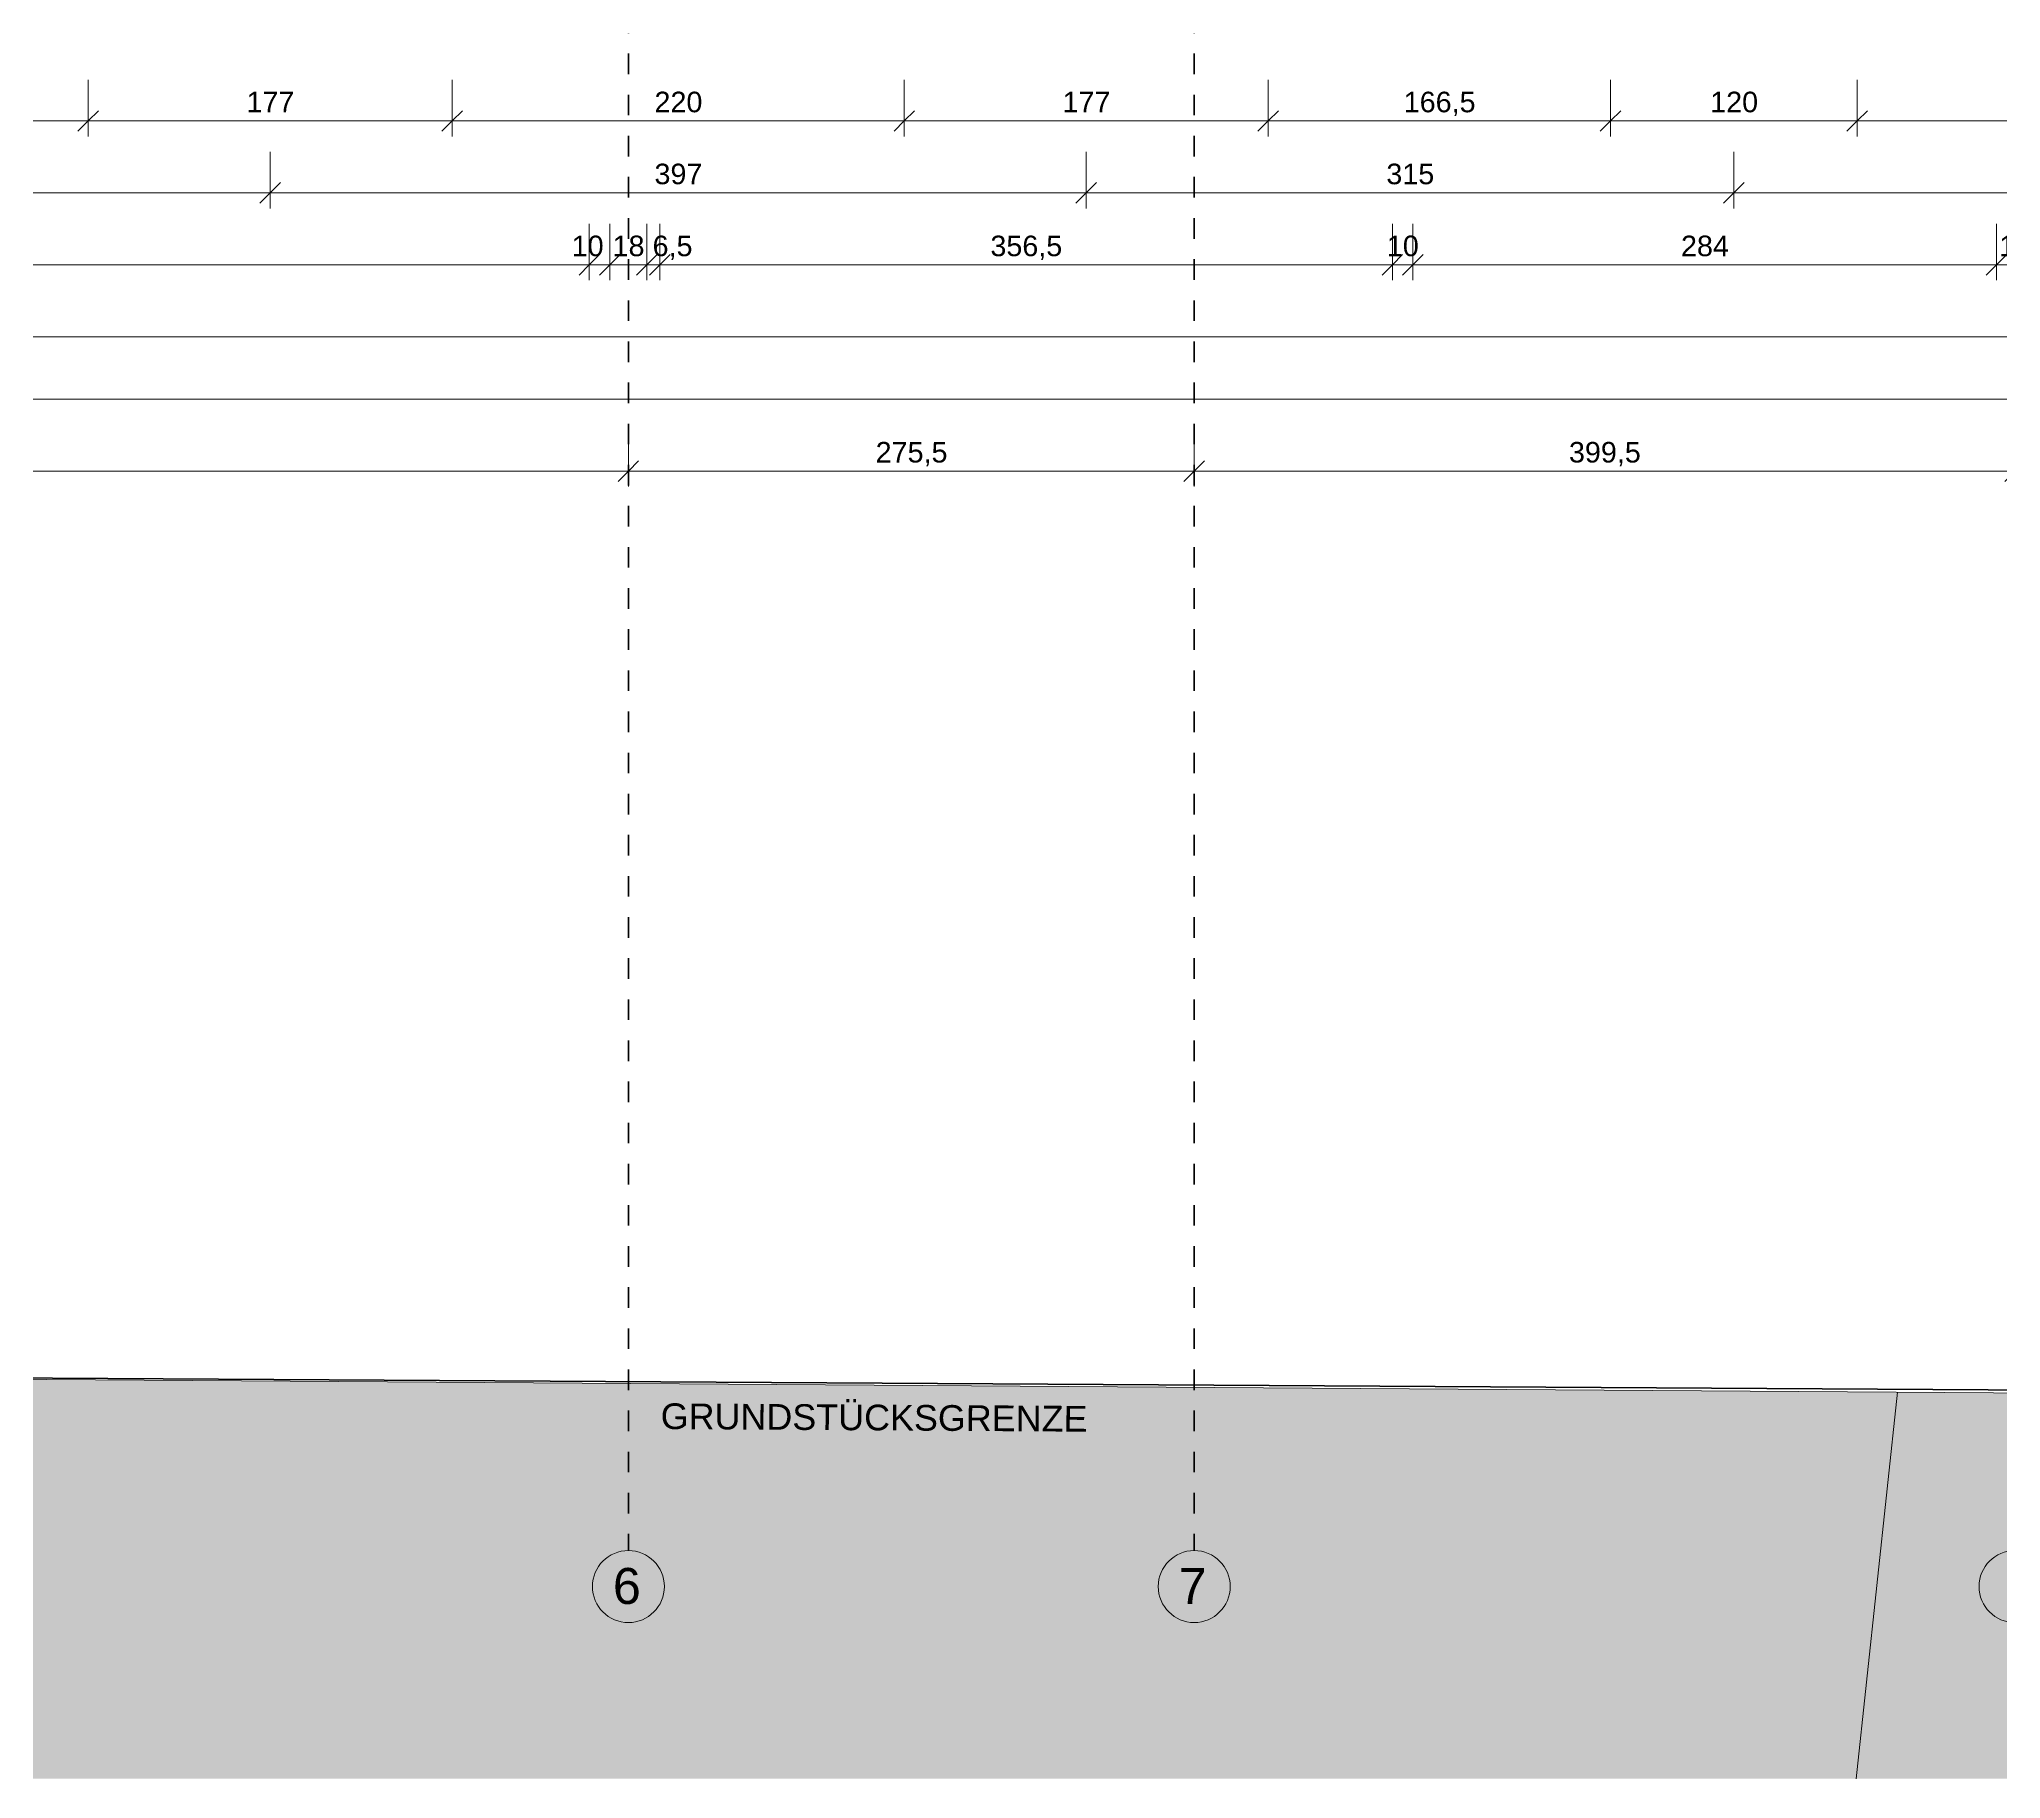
# Model space of a CAD drawing. Header units: metres. Extents: x 3.2 to 50, y 58.8 to 100.4.
# Drawn here: x 12.56 to 22.1, y 58.84 to 67.3 of the extents above; entities that cross this region are included whole.
import ezdxf

# ---------------------------------------------------------------- set-up
doc = ezdxf.new("R2010")
doc.units = ezdxf.units.M
doc.linetypes.add('Strich Punkt Mittel', pattern=[0.015875, 0.00635, -0.004763, 0, -0.004763])
for name, color, linetype, lineweight in [('A-DETL-GENF_', 92, 'Continuous', 13), ('A_2D', 7, 'Continuous', 13), ('A_Bemassung-50_', 4, 'Continuous', 9), ('A_Bemassung_', 4, 'Continuous', 9), ('A_Beschriftung_', 7, 'Continuous', 9), ('A_Grundstuecksgrenze', 5, 'Continuous', 70), ('A_Raster_', 1, 'Continuous', 9), ('Text', 130, 'Continuous', 9)]:
    doc.layers.add(name, color=color, linetype=linetype, lineweight=lineweight)
doc.styles.add('Arial_1', font='arial.ttf', dxfattribs={"height": 0.175})
doc.styles.add('Arial_3', font='arial.ttf', dxfattribs={"height": 0.125})
doc.styles.add('Arial_5', font='arial.ttf', dxfattribs={"height": 0.1})
doc.dimstyles.new('WGA-Bemaßung', dxfattribs={"dimscale": 0.3048, "dimtxt": 0.102026, "dimasz": 0.328084, "dimexe": 0.246063, "dimexo": 0.0625, "dimgap": 0.04101, "dimtad": 1, "dimdec": 1, "dimlfac": 100, "dimrnd": 0.5, "dimdsep": 46, "dimtxsty": 'Arial_5', "dimblk1": 'OBLIQUE', "dimblk2": 'OBLIQUE', "dimsah": 1, "dimcen": 0.09, "dimdle": 0.246063, "dimazin": 2, "dimtfac": 1, "dimtdec": 4, "dimtix": 1, "dimtmove": 0, "dimatfit": 3, "dimfxl": 0.656168, "dimfxlon": 1, "dimtvp": 1, "dimtolj": 1, "dimtzin": 0, "dimarcsym": 2})
doc.dimstyles.new('WGA-Bemaßung_1', dxfattribs={"dimscale": 0.3048, "dimtxt": 0.102026, "dimasz": 0.328084, "dimexe": 0.246063, "dimexo": 0.0625, "dimgap": 0.04101, "dimtad": 1, "dimdec": 1, "dimlfac": 100, "dimrnd": 0.5, "dimdsep": 46, "dimtxsty": 'Arial_5', "dimblk1": 'OBLIQUE', "dimblk2": 'OBLIQUE', "dimsah": 1, "dimcen": 0.09, "dimdle": 0.246063, "dimazin": 2, "dimtfac": 1, "dimtdec": 4, "dimtix": 1, "dimtmove": 2, "dimatfit": 3, "dimfxl": 0.656168, "dimfxlon": 1, "dimtvp": 1, "dimtolj": 1, "dimtzin": 0, "dimarcsym": 2})
doc.dimstyles.new('WGA-Bemaßung_3', dxfattribs={"dimscale": 0.3048, "dimtxt": 0.102026, "dimasz": 0.328084, "dimexe": 0.246063, "dimexo": 0.0625, "dimgap": 0.04101, "dimtad": 1, "dimdec": 1, "dimlfac": 100, "dimrnd": 0.5, "dimdsep": 46, "dimtxsty": 'Arial_5', "dimblk1": 'OBLIQUE', "dimblk2": 'OBLIQUE', "dimsah": 1, "dimcen": 0.09, "dimdle": 0.246063, "dimazin": 2, "dimtfac": 1, "dimtdec": 4, "dimtix": 1, "dimtmove": 0, "dimatfit": 3, "dimfxl": 0.656168, "dimfxlon": 1, "dimtvp": 1, "dimtolj": 1, "dimtzin": 0, "dimarcsym": 2})

# ---------------------------------------------------------------- blocks, each defined once
blk = doc.blocks.new('Family - ___-3180367-263_PP_01OG_BT1')
at = {"layer": 'A_Grundstuecksgrenze'}
blk.add_line((3.6279, 60.8418), (34.7209, 60.655), dxfattribs=at)
blk = doc.blocks.new('Raster - BS_Achse-112124-263_PP_01OG_BT1')
at = {"layer": 'A_Beschriftung_'}
blk.add_circle((0, 0), 0.0035, dxfattribs=at)
blk = doc.blocks.new('DIMBLOCK17-263_PP_01OG_BT1')
at = {"layer": 'A_Bemassung-50_', "transparency": 16777216}
for p, q in [((7.9227, 65.1986), (7.9227, 65.3986)), ((15.4227, 65.1986), (15.4227, 65.3986)), ((7.9227, 65.1986), (15.4227, 65.1986)), ((7.9227, 65.1986), (7.9227, 65.1236)), ((15.4227, 65.1986), (15.4227, 65.1236))]:
    blk.add_line(p, q, dxfattribs=at)
at = {"layer": 'A_Bemassung-50_', "lineweight": 35, "transparency": 16777216}
for p, q in [((7.9227, 65.1986), (7.8727, 65.1486)), ((7.9227, 65.1986), (7.9727, 65.2486)), ((15.4227, 65.1986), (15.3727, 65.1486)), ((15.4227, 65.1986), (15.4727, 65.2486))]:
    blk.add_line(p, q, dxfattribs=at)
at = {"layer": 'A_Bemassung-50_', "color": 0, "transparency": 16777216, "insert": (11.5573, 65.3409), "char_height": 0.1, "width": 0.276883, "attachment_point": 1, "line_spacing_factor": 0.941778, "style": 'Arial_5'}
blk.add_mtext('750', dxfattribs=at)
blk = doc.blocks.new('_Oblique')
at = {"color": 0, "linetype": 'ByBlock', "lineweight": -2}
blk.add_line((-0.5, -0.5), (0.5, 0.5), dxfattribs=at)
blk = doc.blocks.new('DIMBLOCK18-263_PP_01OG_BT1')
at = {"layer": 'A_Bemassung-50_', "transparency": 16777216}
for p, q in [((15.4227, 65.1986), (15.4227, 65.3986)), ((18.1752, 65.1986), (18.1752, 65.3986)), ((15.4227, 65.1986), (18.1752, 65.1986)), ((15.4227, 65.1986), (15.4227, 65.1236)), ((18.1752, 65.1986), (18.1752, 65.1236))]:
    blk.add_line(p, q, dxfattribs=at)
at = {"layer": 'A_Bemassung-50_', "lineweight": 35, "transparency": 16777216}
for p, q in [((15.4227, 65.1986), (15.3727, 65.1486)), ((15.4227, 65.1986), (15.4727, 65.2486)), ((18.1752, 65.1986), (18.1252, 65.1486)), ((18.1752, 65.1986), (18.2252, 65.2486))]:
    blk.add_line(p, q, dxfattribs=at)
at = {"layer": 'A_Bemassung-50_', "color": 0, "transparency": 16777216, "insert": (16.6255, 65.3409), "char_height": 0.1, "width": 0.416266, "attachment_point": 1, "line_spacing_factor": 0.941778, "style": 'Arial_5'}
blk.add_mtext('275,5', dxfattribs=at)
blk = doc.blocks.new('DIMBLOCK19-263_PP_01OG_BT1')
at = {"layer": 'A_Bemassung-50_', "transparency": 16777216}
for p, q in [((18.1752, 65.1986), (18.1752, 65.3986)), ((22.1677, 65.1986), (22.1677, 65.3986)), ((18.1752, 65.1986), (22.1677, 65.1986)), ((18.1752, 65.1986), (18.1752, 65.1236)), ((22.1677, 65.1986), (22.1677, 65.1236))]:
    blk.add_line(p, q, dxfattribs=at)
at = {"layer": 'A_Bemassung-50_', "lineweight": 35, "transparency": 16777216}
for p, q in [((18.1752, 65.1986), (18.1252, 65.1486)), ((18.1752, 65.1986), (18.2252, 65.2486)), ((22.1677, 65.1986), (22.1177, 65.1486)), ((22.1677, 65.1986), (22.2177, 65.2486))]:
    blk.add_line(p, q, dxfattribs=at)
at = {"layer": 'A_Bemassung-50_', "color": 0, "transparency": 16777216, "insert": (19.998, 65.3409), "char_height": 0.1, "width": 0.416266, "attachment_point": 1, "line_spacing_factor": 0.941778, "style": 'Arial_5'}
blk.add_mtext('399,5', dxfattribs=at)
blk = doc.blocks.new('DIMBLOCK25-263_PP_01OG_BT1')
at = {"layer": 'A_Bemassung-50_', "transparency": 16777216}
for p, q in [((7.6627, 65.8521), (7.6627, 66.0521)), ((42.6627, 65.8521), (42.6627, 66.0521)), ((7.5877, 65.8521), (42.7377, 65.8521)), ((7.6627, 65.8521), (7.6627, 65.7771)), ((42.6627, 65.8521), (42.6627, 65.7771))]:
    blk.add_line(p, q, dxfattribs=at)
at = {"layer": 'A_Bemassung-50_', "lineweight": 35, "transparency": 16777216}
for p, q in [((7.6627, 65.8521), (7.6127, 65.8021)), ((7.6627, 65.8521), (7.7127, 65.9021)), ((42.6627, 65.8521), (42.6127, 65.8021)), ((42.6627, 65.8521), (42.7127, 65.9021))]:
    blk.add_line(p, q, dxfattribs=at)
at = {"layer": 'A_Bemassung-50_', "color": 0, "transparency": 16777216, "insert": (25.0088, 65.9944), "char_height": 0.1, "width": 0.369177, "attachment_point": 1, "line_spacing_factor": 0.941778, "style": 'Arial_5'}
blk.add_mtext('3500', dxfattribs=at)
blk = doc.blocks.new('DIMBLOCK27-263_PP_01OG_BT1')
at = {"layer": 'A_Bemassung-50_', "transparency": 16777216}
for p, q in [((9.5552, 66.5521), (9.5552, 66.7521)), ((13.6802, 66.5521), (13.6802, 66.7521)), ((9.5552, 66.5521), (13.6802, 66.5521)), ((9.5552, 66.5521), (9.5552, 66.4771)), ((13.6802, 66.5521), (13.6802, 66.4771))]:
    blk.add_line(p, q, dxfattribs=at)
at = {"layer": 'A_Bemassung-50_', "lineweight": 35, "transparency": 16777216}
for p, q in [((9.5552, 66.5521), (9.6052, 66.6021)), ((13.6802, 66.5521), (13.7302, 66.6021)), ((9.5552, 66.5521), (9.5052, 66.5021)), ((13.6802, 66.5521), (13.6302, 66.5021))]:
    blk.add_line(p, q, dxfattribs=at)
at = {"layer": 'A_Bemassung-50_', "color": 0, "transparency": 16777216, "insert": (11.4442, 66.6944), "char_height": 0.1, "width": 0.416266, "attachment_point": 1, "line_spacing_factor": 0.941778, "style": 'Arial_5'}
blk.add_mtext('412,5', dxfattribs=at)
blk = doc.blocks.new('DIMBLOCK28-263_PP_01OG_BT1')
at = {"layer": 'A_Bemassung-50_', "transparency": 16777216}
for p, q in [((13.6802, 66.5521), (13.6802, 66.7521)), ((17.65, 66.5521), (17.65, 66.7521)), ((13.6802, 66.5521), (17.65, 66.5521)), ((13.6802, 66.5521), (13.6802, 66.4771)), ((17.65, 66.5521), (17.65, 66.4771))]:
    blk.add_line(p, q, dxfattribs=at)
at = {"layer": 'A_Bemassung-50_', "lineweight": 35, "transparency": 16777216}
for p, q in [((13.6802, 66.5521), (13.7302, 66.6021)), ((17.65, 66.5521), (17.7, 66.6021)), ((13.6802, 66.5521), (13.6302, 66.5021)), ((17.65, 66.5521), (17.6, 66.5021))]:
    blk.add_line(p, q, dxfattribs=at)
at = {"layer": 'A_Bemassung-50_', "color": 0, "transparency": 16777216, "insert": (15.5497, 66.6944), "char_height": 0.1, "width": 0.276883, "attachment_point": 1, "line_spacing_factor": 0.941778, "style": 'Arial_5'}
blk.add_mtext('397', dxfattribs=at)
blk = doc.blocks.new('DIMBLOCK29-263_PP_01OG_BT1')
at = {"layer": 'A_Bemassung-50_', "transparency": 16777216}
for p, q in [((17.65, 66.5521), (17.65, 66.7521)), ((20.8003, 66.5521), (20.8003, 66.7521)), ((17.65, 66.5521), (20.8003, 66.5521)), ((17.65, 66.5521), (17.65, 66.4771)), ((20.8003, 66.5521), (20.8003, 66.4771))]:
    blk.add_line(p, q, dxfattribs=at)
at = {"layer": 'A_Bemassung-50_', "lineweight": 35, "transparency": 16777216}
for p, q in [((17.65, 66.5521), (17.7, 66.6021)), ((20.8003, 66.5521), (20.8503, 66.6021)), ((17.65, 66.5521), (17.6, 66.5021)), ((20.8003, 66.5521), (20.7503, 66.5021))]:
    blk.add_line(p, q, dxfattribs=at)
at = {"layer": 'A_Bemassung-50_', "color": 0, "transparency": 16777216, "insert": (19.1098, 66.6944), "char_height": 0.1, "width": 0.276883, "attachment_point": 1, "line_spacing_factor": 0.941778, "style": 'Arial_5'}
blk.add_mtext('315', dxfattribs=at)
blk = doc.blocks.new('DIMBLOCK30-263_PP_01OG_BT1')
at = {"layer": 'A_Bemassung-50_', "transparency": 16777216}
for p, q in [((20.8003, 66.5521), (20.8003, 66.7521)), ((23.8682, 66.5521), (23.8682, 66.7521)), ((20.8003, 66.5521), (23.8682, 66.5521)), ((20.8003, 66.5521), (20.8003, 66.4771)), ((23.8682, 66.5521), (23.8682, 66.4771))]:
    blk.add_line(p, q, dxfattribs=at)
at = {"layer": 'A_Bemassung-50_', "lineweight": 35, "transparency": 16777216}
for p, q in [((20.8003, 66.5521), (20.8503, 66.6021)), ((23.8682, 66.5521), (23.9182, 66.6021)), ((20.8003, 66.5521), (20.7503, 66.5021)), ((23.8682, 66.5521), (23.8182, 66.5021))]:
    blk.add_line(p, q, dxfattribs=at)
at = {"layer": 'A_Bemassung-50_', "color": 0, "transparency": 16777216, "insert": (22.2189, 66.6944), "char_height": 0.1, "width": 0.276883, "attachment_point": 1, "line_spacing_factor": 0.941778, "style": 'Arial_5'}
blk.add_mtext('307', dxfattribs=at)
blk = doc.blocks.new('DIMBLOCK546-263_PP_01OG_BT1')
at = {"layer": 'A_Bemassung-50_', "transparency": 16777216}
for p, q in [((8.0227, 66.2021), (8.0227, 66.4021)), ((15.2327, 66.2021), (15.2327, 66.4021)), ((8.0227, 66.2021), (15.2327, 66.2021)), ((8.0227, 66.2021), (8.0227, 66.1271)), ((15.2327, 66.2021), (15.2327, 66.1271))]:
    blk.add_line(p, q, dxfattribs=at)
at = {"layer": 'A_Bemassung-50_', "lineweight": 35, "transparency": 16777216}
for p, q in [((8.0227, 66.2021), (8.0727, 66.2521)), ((15.2327, 66.2021), (15.2827, 66.2521)), ((8.0227, 66.2021), (7.9727, 66.1521)), ((15.2327, 66.2021), (15.1827, 66.1521))]:
    blk.add_line(p, q, dxfattribs=at)
at = {"layer": 'A_Bemassung-50_', "color": 0, "transparency": 16777216, "insert": (11.5123, 66.3444), "char_height": 0.1, "width": 0.276883, "attachment_point": 1, "line_spacing_factor": 0.941778, "style": 'Arial_5'}
blk.add_mtext('721', dxfattribs=at)
blk = doc.blocks.new('DIMBLOCK547-263_PP_01OG_BT1')
at = {"layer": 'A_Bemassung-50_', "transparency": 16777216}
for p, q in [((15.2327, 66.2021), (15.2327, 66.4021)), ((15.3327, 66.2021), (15.3327, 66.4021)), ((15.2327, 66.2021), (15.3327, 66.2021)), ((15.2327, 66.2021), (15.2327, 66.1271)), ((15.3327, 66.2021), (15.3327, 66.1271))]:
    blk.add_line(p, q, dxfattribs=at)
at = {"layer": 'A_Bemassung-50_', "lineweight": 35, "transparency": 16777216}
for p, q in [((15.2327, 66.2021), (15.2827, 66.2521)), ((15.3327, 66.2021), (15.3827, 66.2521)), ((15.2327, 66.2021), (15.1827, 66.1521)), ((15.3327, 66.2021), (15.2827, 66.1521))]:
    blk.add_line(p, q, dxfattribs=at)
at = {"layer": 'A_Bemassung-50_', "color": 0, "transparency": 16777216, "insert": (15.147, 66.3444), "char_height": 0.1, "width": 0.184588, "attachment_point": 1, "line_spacing_factor": 0.941778, "style": 'Arial_5'}
blk.add_mtext('10', dxfattribs=at)
blk = doc.blocks.new('DIMBLOCK548-263_PP_01OG_BT1')
at = {"layer": 'A_Bemassung-50_', "transparency": 16777216}
for p, q in [((15.3327, 66.2021), (15.3327, 66.4021)), ((15.5127, 66.2021), (15.5127, 66.4021)), ((15.3327, 66.2021), (15.5127, 66.2021)), ((15.3327, 66.2021), (15.3327, 66.1271)), ((15.5127, 66.2021), (15.5127, 66.1271))]:
    blk.add_line(p, q, dxfattribs=at)
at = {"layer": 'A_Bemassung-50_', "lineweight": 35, "transparency": 16777216}
for p, q in [((15.3327, 66.2021), (15.3827, 66.2521)), ((15.5127, 66.2021), (15.5627, 66.2521)), ((15.3327, 66.2021), (15.2827, 66.1521)), ((15.5127, 66.2021), (15.4627, 66.1521))]:
    blk.add_line(p, q, dxfattribs=at)
at = {"layer": 'A_Bemassung-50_', "color": 0, "transparency": 16777216, "insert": (15.3458, 66.3444), "char_height": 0.1, "width": 0.184588, "attachment_point": 1, "line_spacing_factor": 0.941778, "style": 'Arial_5'}
blk.add_mtext('18', dxfattribs=at)
blk = doc.blocks.new('DIMBLOCK549-263_PP_01OG_BT1')
at = {"layer": 'A_Bemassung-50_', "transparency": 16777216}
for p, q in [((15.5127, 66.2021), (15.5127, 66.4021)), ((15.5752, 66.2021), (15.5752, 66.4021)), ((15.5127, 66.2021), (15.5752, 66.2021)), ((15.5127, 66.2021), (15.5127, 66.1271)), ((15.5752, 66.2021), (15.5752, 66.1271))]:
    blk.add_line(p, q, dxfattribs=at)
at = {"layer": 'A_Bemassung-50_', "lineweight": 35, "transparency": 16777216}
for p, q in [((15.5127, 66.2021), (15.5627, 66.2521)), ((15.5752, 66.2021), (15.6252, 66.2521)), ((15.5127, 66.2021), (15.4627, 66.1521)), ((15.5752, 66.2021), (15.5252, 66.1521))]:
    blk.add_line(p, q, dxfattribs=at)
at = {"layer": 'A_Bemassung-50_', "color": 0, "transparency": 16777216, "insert": (15.5405, 66.3444), "char_height": 0.1, "width": 0.231677, "attachment_point": 1, "line_spacing_factor": 0.941778, "style": 'Arial_5'}
blk.add_mtext('6,5', dxfattribs=at)
blk = doc.blocks.new('DIMBLOCK550-263_PP_01OG_BT1')
at = {"layer": 'A_Bemassung-50_', "transparency": 16777216}
for p, q in [((15.5752, 66.2021), (15.5752, 66.4021)), ((19.1391, 66.2021), (19.1391, 66.4021)), ((15.5752, 66.2021), (19.1391, 66.2021)), ((15.5752, 66.2021), (15.5752, 66.1271)), ((19.1391, 66.2021), (19.1391, 66.1271))]:
    blk.add_line(p, q, dxfattribs=at)
at = {"layer": 'A_Bemassung-50_', "lineweight": 35, "transparency": 16777216}
for p, q in [((15.5752, 66.2021), (15.6252, 66.2521)), ((19.1391, 66.2021), (19.1891, 66.2521)), ((15.5752, 66.2021), (15.5252, 66.1521)), ((19.1391, 66.2021), (19.0891, 66.1521))]:
    blk.add_line(p, q, dxfattribs=at)
at = {"layer": 'A_Bemassung-50_', "color": 0, "transparency": 16777216, "insert": (17.1837, 66.3444), "char_height": 0.1, "width": 0.416266, "attachment_point": 1, "line_spacing_factor": 0.941778, "style": 'Arial_5'}
blk.add_mtext('356,5', dxfattribs=at)
blk = doc.blocks.new('DIMBLOCK551-263_PP_01OG_BT1')
at = {"layer": 'A_Bemassung-50_', "transparency": 16777216}
for p, q in [((19.1391, 66.2021), (19.1391, 66.4021)), ((19.2391, 66.2021), (19.2391, 66.4021)), ((19.1391, 66.2021), (19.2391, 66.2021)), ((19.1391, 66.2021), (19.1391, 66.1271)), ((19.2391, 66.2021), (19.2391, 66.1271))]:
    blk.add_line(p, q, dxfattribs=at)
at = {"layer": 'A_Bemassung-50_', "lineweight": 35, "transparency": 16777216}
for p, q in [((19.1391, 66.2021), (19.1891, 66.2521)), ((19.2391, 66.2021), (19.2891, 66.2521)), ((19.1391, 66.2021), (19.0891, 66.1521)), ((19.2391, 66.2021), (19.1891, 66.1521))]:
    blk.add_line(p, q, dxfattribs=at)
at = {"layer": 'A_Bemassung-50_', "color": 0, "transparency": 16777216, "insert": (19.1122, 66.3444), "char_height": 0.1, "width": 0.184588, "attachment_point": 1, "line_spacing_factor": 0.941778, "style": 'Arial_5'}
blk.add_mtext('10', dxfattribs=at)
blk = doc.blocks.new('DIMBLOCK552-263_PP_01OG_BT1')
at = {"layer": 'A_Bemassung-50_', "transparency": 16777216}
for p, q in [((19.2391, 66.2021), (19.2391, 66.4021)), ((22.0777, 66.2021), (22.0777, 66.4021)), ((19.2391, 66.2021), (22.0777, 66.2021)), ((19.2391, 66.2021), (19.2391, 66.1271)), ((22.0777, 66.2021), (22.0777, 66.1271))]:
    blk.add_line(p, q, dxfattribs=at)
at = {"layer": 'A_Bemassung-50_', "lineweight": 35, "transparency": 16777216}
for p, q in [((19.2391, 66.2021), (19.2891, 66.2521)), ((22.0777, 66.2021), (22.1277, 66.2521)), ((19.2391, 66.2021), (19.1891, 66.1521)), ((22.0777, 66.2021), (22.0277, 66.1521))]:
    blk.add_line(p, q, dxfattribs=at)
at = {"layer": 'A_Bemassung-50_', "color": 0, "transparency": 16777216, "insert": (20.543, 66.3444), "char_height": 0.1, "width": 0.276883, "attachment_point": 1, "line_spacing_factor": 0.941778, "style": 'Arial_5'}
blk.add_mtext('284', dxfattribs=at)
blk = doc.blocks.new('DIMBLOCK553-263_PP_01OG_BT1')
at = {"layer": 'A_Bemassung-50_', "transparency": 16777216}
for p, q in [((22.0777, 66.2021), (22.0777, 66.4021)), ((22.2577, 66.2021), (22.2577, 66.4021)), ((22.0777, 66.2021), (22.2577, 66.2021)), ((22.0777, 66.2021), (22.0777, 66.1271)), ((22.2577, 66.2021), (22.2577, 66.1271))]:
    blk.add_line(p, q, dxfattribs=at)
at = {"layer": 'A_Bemassung-50_', "lineweight": 35, "transparency": 16777216}
for p, q in [((22.0777, 66.2021), (22.1277, 66.2521)), ((22.2577, 66.2021), (22.3077, 66.2521)), ((22.0777, 66.2021), (22.0277, 66.1521)), ((22.2577, 66.2021), (22.2077, 66.1521))]:
    blk.add_line(p, q, dxfattribs=at)
at = {"layer": 'A_Bemassung-50_', "color": 0, "transparency": 16777216, "insert": (22.0908, 66.3444), "char_height": 0.1, "width": 0.184588, "attachment_point": 1, "line_spacing_factor": 0.941778, "style": 'Arial_5'}
blk.add_mtext('18', dxfattribs=at)
blk = doc.blocks.new('DIMBLOCK588-263_PP_01OG_BT1')
at = {"layer": 'A_Bemassung-50_', "transparency": 16777216}
for p, q in [((10.4402, 66.9021), (10.4402, 67.1021)), ((12.7952, 66.9021), (12.7952, 67.1021)), ((10.4402, 66.9021), (12.7952, 66.9021)), ((10.4402, 66.9021), (10.4402, 66.8271)), ((12.7952, 66.9021), (12.7952, 66.8271))]:
    blk.add_line(p, q, dxfattribs=at)
at = {"layer": 'A_Bemassung-50_', "lineweight": 35, "transparency": 16777216}
for p, q in [((10.4402, 66.9021), (10.3902, 66.8521)), ((10.4402, 66.9021), (10.4902, 66.9521)), ((12.7952, 66.9021), (12.7452, 66.8521)), ((12.7952, 66.9021), (12.8452, 66.9521))]:
    blk.add_line(p, q, dxfattribs=at)
at = {"layer": 'A_Bemassung-50_', "color": 0, "transparency": 16777216, "insert": (11.4442, 67.0444), "char_height": 0.1, "width": 0.416266, "attachment_point": 1, "line_spacing_factor": 0.941778, "style": 'Arial_5'}
blk.add_mtext('235,5', dxfattribs=at)
blk = doc.blocks.new('DIMBLOCK589-263_PP_01OG_BT1')
at = {"layer": 'A_Bemassung-50_', "transparency": 16777216}
for p, q in [((12.7952, 66.9021), (12.7952, 67.1021)), ((14.5652, 66.9021), (14.5652, 67.1021)), ((12.7952, 66.9021), (14.5652, 66.9021)), ((12.7952, 66.9021), (12.7952, 66.8271)), ((14.5652, 66.9021), (14.5652, 66.8271))]:
    blk.add_line(p, q, dxfattribs=at)
at = {"layer": 'A_Bemassung-50_', "lineweight": 35, "transparency": 16777216}
for p, q in [((12.7952, 66.9021), (12.7452, 66.8521)), ((12.7952, 66.9021), (12.8452, 66.9521)), ((14.5652, 66.9021), (14.5152, 66.8521)), ((14.5652, 66.9021), (14.6152, 66.9521))]:
    blk.add_line(p, q, dxfattribs=at)
at = {"layer": 'A_Bemassung-50_', "color": 0, "transparency": 16777216, "insert": (13.5648, 67.0444), "char_height": 0.1, "width": 0.276883, "attachment_point": 1, "line_spacing_factor": 0.941778, "style": 'Arial_5'}
blk.add_mtext('177', dxfattribs=at)
blk = doc.blocks.new('DIMBLOCK590-263_PP_01OG_BT1')
at = {"layer": 'A_Bemassung-50_', "transparency": 16777216}
for p, q in [((14.5652, 66.9021), (14.5652, 67.1021)), ((16.765, 66.9021), (16.765, 67.1021)), ((14.5652, 66.9021), (16.765, 66.9021)), ((14.5652, 66.9021), (14.5652, 66.8271)), ((16.765, 66.9021), (16.765, 66.8271))]:
    blk.add_line(p, q, dxfattribs=at)
at = {"layer": 'A_Bemassung-50_', "lineweight": 35, "transparency": 16777216}
for p, q in [((14.5652, 66.9021), (14.5152, 66.8521)), ((14.5652, 66.9021), (14.6152, 66.9521)), ((16.765, 66.9021), (16.715, 66.8521)), ((16.765, 66.9021), (16.815, 66.9521))]:
    blk.add_line(p, q, dxfattribs=at)
at = {"layer": 'A_Bemassung-50_', "color": 0, "transparency": 16777216, "insert": (15.5497, 67.0444), "char_height": 0.1, "width": 0.276883, "attachment_point": 1, "line_spacing_factor": 0.941778, "style": 'Arial_5'}
blk.add_mtext('220', dxfattribs=at)
blk = doc.blocks.new('DIMBLOCK591-263_PP_01OG_BT1')
at = {"layer": 'A_Bemassung-50_', "transparency": 16777216}
for p, q in [((16.765, 66.9021), (16.765, 67.1021)), ((18.535, 66.9021), (18.535, 67.1021)), ((16.765, 66.9021), (18.535, 66.9021)), ((16.765, 66.9021), (16.765, 66.8271)), ((18.535, 66.9021), (18.535, 66.8271))]:
    blk.add_line(p, q, dxfattribs=at)
at = {"layer": 'A_Bemassung-50_', "lineweight": 35, "transparency": 16777216}
for p, q in [((16.765, 66.9021), (16.715, 66.8521)), ((16.765, 66.9021), (16.815, 66.9521)), ((18.535, 66.9021), (18.485, 66.8521)), ((18.535, 66.9021), (18.585, 66.9521))]:
    blk.add_line(p, q, dxfattribs=at)
at = {"layer": 'A_Bemassung-50_', "color": 0, "transparency": 16777216, "insert": (17.5346, 67.0444), "char_height": 0.1, "width": 0.276883, "attachment_point": 1, "line_spacing_factor": 0.941778, "style": 'Arial_5'}
blk.add_mtext('177', dxfattribs=at)
blk = doc.blocks.new('DIMBLOCK592-263_PP_01OG_BT1')
at = {"layer": 'A_Bemassung-50_', "transparency": 16777216}
for p, q in [((18.535, 66.9021), (18.535, 67.1021)), ((20.2003, 66.9021), (20.2003, 67.1021)), ((18.535, 66.9021), (20.2003, 66.9021)), ((18.535, 66.9021), (18.535, 66.8271)), ((20.2003, 66.9021), (20.2003, 66.8271))]:
    blk.add_line(p, q, dxfattribs=at)
at = {"layer": 'A_Bemassung-50_', "lineweight": 35, "transparency": 16777216}
for p, q in [((18.535, 66.9021), (18.485, 66.8521)), ((18.535, 66.9021), (18.585, 66.9521)), ((20.2003, 66.9021), (20.1503, 66.8521)), ((20.2003, 66.9021), (20.2503, 66.9521))]:
    blk.add_line(p, q, dxfattribs=at)
at = {"layer": 'A_Bemassung-50_', "color": 0, "transparency": 16777216, "insert": (19.1942, 67.0444), "char_height": 0.1, "width": 0.416266, "attachment_point": 1, "line_spacing_factor": 0.941778, "style": 'Arial_5'}
blk.add_mtext('166,5', dxfattribs=at)
blk = doc.blocks.new('DIMBLOCK593-263_PP_01OG_BT1')
at = {"layer": 'A_Bemassung-50_', "transparency": 16777216}
for p, q in [((20.2003, 66.9021), (20.2003, 67.1021)), ((21.4003, 66.9021), (21.4003, 67.1021)), ((20.2003, 66.9021), (21.4003, 66.9021)), ((20.2003, 66.9021), (20.2003, 66.8271)), ((21.4003, 66.9021), (21.4003, 66.8271))]:
    blk.add_line(p, q, dxfattribs=at)
at = {"layer": 'A_Bemassung-50_', "lineweight": 35, "transparency": 16777216}
for p, q in [((20.2003, 66.9021), (20.1503, 66.8521)), ((20.2003, 66.9021), (20.2503, 66.9521)), ((21.4003, 66.9021), (21.3503, 66.8521)), ((21.4003, 66.9021), (21.4503, 66.9521))]:
    blk.add_line(p, q, dxfattribs=at)
at = {"layer": 'A_Bemassung-50_', "color": 0, "transparency": 16777216, "insert": (20.685, 67.0444), "char_height": 0.1, "width": 0.276883, "attachment_point": 1, "line_spacing_factor": 0.941778, "style": 'Arial_5'}
blk.add_mtext('120', dxfattribs=at)
blk = doc.blocks.new('DIMBLOCK594-263_PP_01OG_BT1')
at = {"layer": 'A_Bemassung-50_', "transparency": 16777216}
for p, q in [((21.4003, 66.9021), (21.4003, 67.1021)), ((23.2682, 66.9021), (23.2682, 67.1021)), ((21.4003, 66.9021), (23.2682, 66.9021)), ((21.4003, 66.9021), (21.4003, 66.8271)), ((23.2682, 66.9021), (23.2682, 66.8271))]:
    blk.add_line(p, q, dxfattribs=at)
at = {"layer": 'A_Bemassung-50_', "lineweight": 35, "transparency": 16777216}
for p, q in [((21.4003, 66.9021), (21.3503, 66.8521)), ((21.4003, 66.9021), (21.4503, 66.9521)), ((23.2682, 66.9021), (23.2182, 66.8521)), ((23.2682, 66.9021), (23.3182, 66.9521))]:
    blk.add_line(p, q, dxfattribs=at)
at = {"layer": 'A_Bemassung-50_', "color": 0, "transparency": 16777216, "insert": (22.2189, 67.0444), "char_height": 0.1, "width": 0.276883, "attachment_point": 1, "line_spacing_factor": 0.941778, "style": 'Arial_5'}
blk.add_mtext('187', dxfattribs=at)
blk = doc.blocks.new('DIMBLOCK620-263_PP_01OG_BT1')
at = {"layer": 'A_Bemassung-50_', "transparency": 16777216}
for p, q in [((7.6627, 65.5486), (7.6627, 65.7486)), ((42.6627, 65.5486), (42.6627, 65.7486)), ((7.5877, 65.5486), (42.7377, 65.5486)), ((7.6627, 65.5486), (7.6627, 65.4736)), ((42.6627, 65.5486), (42.6627, 65.4736))]:
    blk.add_line(p, q, dxfattribs=at)
at = {"layer": 'A_Bemassung-50_', "lineweight": 35, "transparency": 16777216}
for p, q in [((7.6627, 65.5486), (7.7127, 65.5986)), ((42.6627, 65.5486), (42.7127, 65.5986)), ((7.6627, 65.5486), (7.6127, 65.4986)), ((42.6627, 65.5486), (42.6127, 65.4986))]:
    blk.add_line(p, q, dxfattribs=at)
at = {"layer": 'A_Bemassung-50_', "color": 0, "transparency": 16777216, "insert": (25.0088, 65.6909), "char_height": 0.1, "width": 0.369177, "attachment_point": 1, "line_spacing_factor": 0.941778, "style": 'Arial_5'}
blk.add_mtext('3500', dxfattribs=at)

msp = doc.modelspace()

# ---------------------------------------------------------------- hatches: boundary and pattern name
at = {"layer": 'A-DETL-GENF_'}
msp.add_hatch(color=253, dxfattribs=at).paths.add_polyline_path([(34.9031, 58.839), (34.9031, 60.6296), (3.2659, 60.8443), (3.2659, 58.839), (34.7608, 58.839)])

# ---------------------------------------------------------------- linework, layer by layer
at = {"layer": 'A_2D'}
msp.add_line((34.9031, 60.6296), (3.2659, 60.8443), dxfattribs=at)
at = {"layer": 'A_2D', "lineweight": 18}
msp.add_line((21.3953, 58.839), (21.5964, 60.7199), dxfattribs=at)
at = {"layer": 'A_Raster_', "linetype": 'Strich Punkt Mittel', "lineweight": 35}
for p, q in [((15.4227, 94.2296), (15.4227, 59.9489)), ((18.1752, 94.2296), (18.1752, 59.9489))]:
    msp.add_line(p, q, dxfattribs=at)

# ---------------------------------------------------------------- block references
at = {"layer": 'A_Beschriftung_', "xscale": 49.99999999999998, "yscale": 49.99999999999998, "zscale": 49.99999999999998, "rotation": 180}
for p in [(15.4227, 59.7739), (18.1752, 59.7739), (22.1677, 59.7739)]:
    msp.add_blockref('Raster - BS_Achse-112124-263_PP_01OG_BT1', p, dxfattribs=at)
at = {"layer": 'A_Grundstuecksgrenze'}
msp.add_blockref('Family - ___-3180367-263_PP_01OG_BT1', (0, 0), dxfattribs=at)

# ---------------------------------------------------------------- texts
at = {"layer": 'A_Beschriftung_', "char_height": 0.175, "width": 0.168354, "attachment_point": 1, "style": 'Arial_1'}
for s, insert in [('6', (15.3474, 59.8642)), ('7', (18.0999, 59.8642))]:
    msp.add_mtext(s, dxfattribs=dict(at, insert=insert))
at = {"layer": 'Text', "color": 5, "insert": (15.5804, 60.6651), "char_height": 0.125, "width": 2.509282, "attachment_point": 1, "rotation": 359.63838, "style": 'Arial_3'}
msp.add_mtext('GRUNDSTÜCKSGRENZE', dxfattribs=at)

# ---------------------------------------------------------------- dimensions: what is measured, and where the dimension line sits
at = {"layer": 'A_Bemassung_'}
for base, p1, p2, dimstyle, override, picture, middle in [((12.7952, 66.9021), (10.4402, 67.1021), (12.7952, 67.1021), 'WGA-Bemaßung_3', {"dimpost": '<>', "dimfxl": 2.355}, 'DIMBLOCK588-263_PP_01OG_BT1', (11.6177, 66.9657)), ((14.5652, 66.9021), (12.7952, 67.1021), (14.5652, 67.1021), 'WGA-Bemaßung_3', {"dimpost": '<>', "dimfxl": 1.77}, 'DIMBLOCK589-263_PP_01OG_BT1', (13.6802, 66.9648)), ((16.765, 66.9021), (14.5652, 67.1021), (16.765, 67.1021), 'WGA-Bemaßung_3', {"dimpost": '<>', "dimfxl": 2.199824}, 'DIMBLOCK590-263_PP_01OG_BT1', (15.6651, 66.9657)), ((18.535, 66.9021), (16.765, 67.1021), (18.535, 67.1021), 'WGA-Bemaßung_3', {"dimpost": '<>', "dimfxl": 1.77}, 'DIMBLOCK591-263_PP_01OG_BT1', (17.65, 66.9648)), ((20.2003, 66.9021), (18.535, 67.1021), (20.2003, 67.1021), 'WGA-Bemaßung_3', {"dimpost": '<>', "dimfxl": 1.665327}, 'DIMBLOCK592-263_PP_01OG_BT1', (19.3677, 66.9657)), ((21.4003, 66.9021), (20.2003, 67.1021), (21.4003, 67.1021), 'WGA-Bemaßung_3', {"dimpost": '<>', "dimfxl": 1.2}, 'DIMBLOCK593-263_PP_01OG_BT1', (20.8003, 66.9657)), ((23.2682, 66.9021), (21.4003, 67.1021), (23.2682, 67.1021), 'WGA-Bemaßung_3', {"dimpost": '<>', "dimfxl": 1.867893}, 'DIMBLOCK594-263_PP_01OG_BT1', (22.3343, 66.9657)), ((13.6802, 66.5521), (9.5552, 66.7521), (13.6802, 66.7521), 'WGA-Bemaßung', {"dimpost": '<>', "dimfxl": 4.125}, 'DIMBLOCK27-263_PP_01OG_BT1', (11.6177, 66.6157)), ((17.65, 66.5521), (13.6802, 66.7521), (17.65, 66.7521), 'WGA-Bemaßung', {"dimpost": '<>', "dimfxl": 3.969824}, 'DIMBLOCK28-263_PP_01OG_BT1', (15.6651, 66.6157)), ((20.8003, 66.5521), (17.65, 66.7521), (20.8003, 66.7521), 'WGA-Bemaßung', {"dimpost": '<>', "dimfxl": 3.150327}, 'DIMBLOCK29-263_PP_01OG_BT1', (19.2252, 66.6157)), ((23.8682, 66.5521), (20.8003, 66.7521), (23.8682, 66.7521), 'WGA-Bemaßung', {"dimpost": '<>', "dimfxl": 3.067893}, 'DIMBLOCK30-263_PP_01OG_BT1', (22.3343, 66.6157)), ((15.2327, 66.2021), (8.0227, 66.4021), (15.2327, 66.4021), 'WGA-Bemaßung_3', {"dimpost": '<>', "dimfxl": 7.21}, 'DIMBLOCK546-263_PP_01OG_BT1', (11.6277, 66.2648)), ((15.5127, 66.2021), (15.3327, 66.4021), (15.5127, 66.4021), 'WGA-Bemaßung_3', {"dimpost": '<>', "dimfxl": 0.18}, 'DIMBLOCK548-263_PP_01OG_BT1', (15.4227, 66.2657)), ((19.1391, 66.2021), (15.5752, 66.4021), (19.1391, 66.4021), 'WGA-Bemaßung_3', {"dimpost": '<>', "dimfxl": 3.563901}, 'DIMBLOCK550-263_PP_01OG_BT1', (17.3571, 66.2657)), ((19.2391, 66.2021), (19.1391, 66.4021), (19.2391, 66.4021), 'WGA-Bemaßung_3', {"dimpost": '<>', "dimfxl": 0.1}, 'DIMBLOCK551-263_PP_01OG_BT1', (19.1891, 66.2657)), ((22.0777, 66.2021), (19.2391, 66.4021), (22.0777, 66.4021), 'WGA-Bemaßung_3', {"dimpost": '<>', "dimfxl": 2.838599}, 'DIMBLOCK552-263_PP_01OG_BT1', (20.6584, 66.2657)), ((22.2577, 66.2021), (22.0777, 66.4021), (22.2577, 66.4021), 'WGA-Bemaßung_3', {"dimpost": '<>', "dimfxl": 0.18}, 'DIMBLOCK553-263_PP_01OG_BT1', (22.1677, 66.2657)), ((42.6627, 65.8521), (7.6627, 66.0521), (42.6627, 66.0521), 'WGA-Bemaßung', {"dimpost": '<>', "dimfxl": 35}, 'DIMBLOCK25-263_PP_01OG_BT1', (25.1627, 65.9157)), ((42.6627, 65.5486), (7.6627, 65.7486), (42.6627, 65.7486), 'WGA-Bemaßung_3', {"dimpost": '<>', "dimfxl": 35}, 'DIMBLOCK620-263_PP_01OG_BT1', (25.1627, 65.6122)), ((15.4227, 65.1986), (7.9227, 65.3986), (15.4227, 65.3986), 'WGA-Bemaßung', {"dimpost": '<>', "dimfxl": 7.5}, 'DIMBLOCK17-263_PP_01OG_BT1', (11.6727, 65.2622)), ((18.1751682485, 65.1985967882), (15.4226682485, 65.3985967882), (18.1751682485, 65.3985967882), 'WGA-Bemaßung', {"dimpost": '<>', "dimfxl": 2.7525}, 'DIMBLOCK18-263_PP_01OG_BT1', (16.7989182485, 65.2621540873)), ((22.1676682485, 65.1985967882), (18.1751682485, 65.3985967882), (22.1676682485, 65.3985967882), 'WGA-Bemaßung', {"dimpost": '<>', "dimfxl": 3.9925}, 'DIMBLOCK19-263_PP_01OG_BT1', (20.1714182485, 65.2621881937))]:
    dim = msp.add_linear_dim(base=base, p1=p1, p2=p2, dimstyle=dimstyle, override=override, dxfattribs=at)
    dim.commit()
    dim.dimension.update_dxf_attribs({"geometry": picture, "text_midpoint": middle})
for base, p1, p2, override, picture, middle in [((15.3327, 66.2021), (15.2327, 66.4021), (15.3327, 66.4021), {"dimpost": '<>', "dimfxl": 0.1}, 'DIMBLOCK547-263_PP_01OG_BT1', (15.2393, 66.2778)), ((15.5751682485, 66.2020961147), (15.5126682485, 66.4020961147), (15.5751682485, 66.4020961147), {"dimpost": '<>', "dimfxl": 0.0625}, 'DIMBLOCK549-263_PP_01OG_BT1', (15.656306954, 66.2777524151))]:
    dim = msp.add_linear_dim(base=base, p1=p1, p2=p2, dimstyle='WGA-Bemaßung_1', override=override, dxfattribs=at)
    dim.commit()
    dim.dimension.update_dxf_attribs({"geometry": picture, "text_midpoint": middle, "dimtype": 160})

doc.saveas('drawing.dxf')
